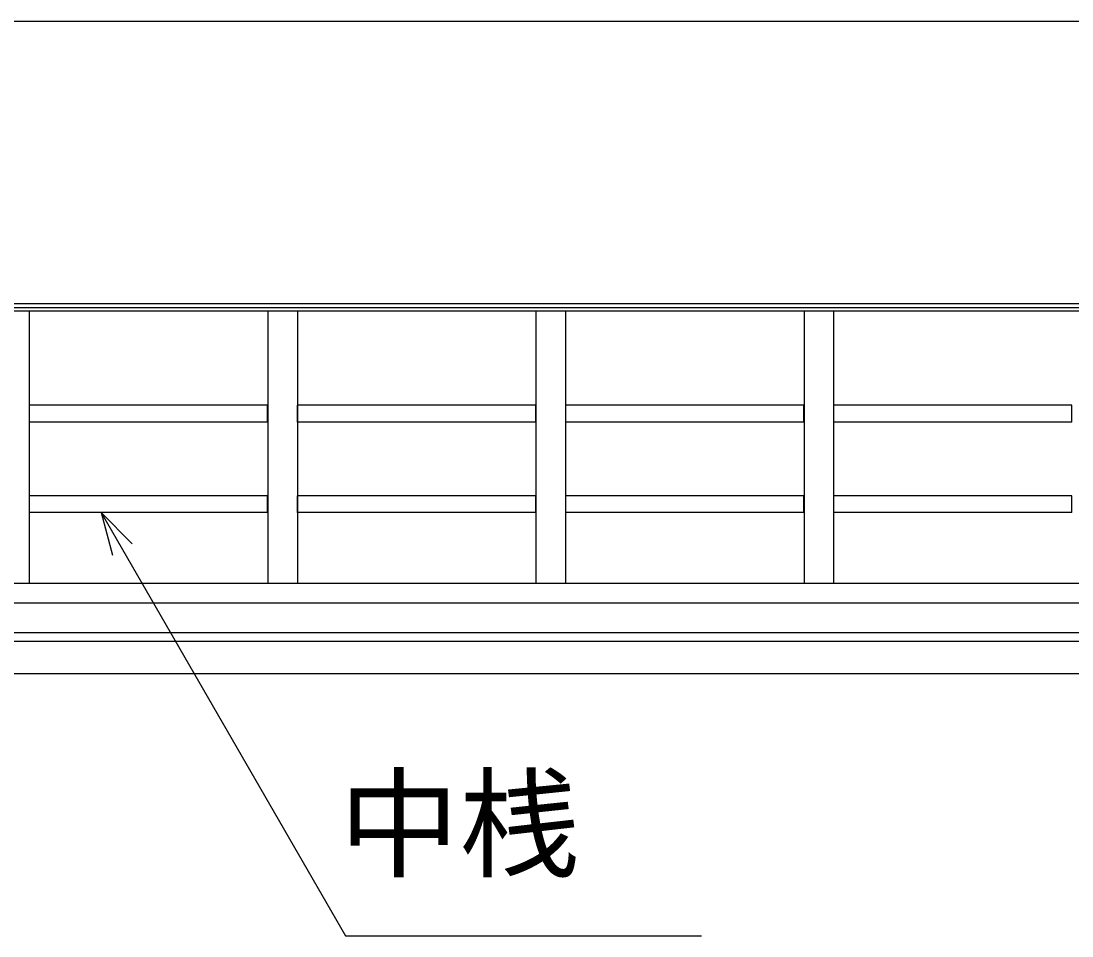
# Model space of a CAD drawing. Units: millimetres, scale not verified. Extents: x -10500 to 10500, y -15600 to 15524.
# Drawn here: x -3932 to -2148, y 10990 to 12543 of the extents above; entities that cross this region are included whole.
import ezdxf
from ezdxf.enums import TextEntityAlignment as Align

# ---------------------------------------------------------------- set-up
doc = ezdxf.new("R2010")
doc.units = ezdxf.units.MM
doc.header["$LTSCALE"] = 80
doc.layers.add('0-4_YKK_A1', color=4, linetype='Continuous')
doc.layers.add('0-5_YKK_D', color=6, linetype='Continuous')
doc.styles.add('ＭＳ ゴシック', font='')
doc.styles.get('ＭＳ ゴシック').set_extended_font_data('MS Gothic')

msp = doc.modelspace()

# ---------------------------------------------------------------- linework, layer by layer
at = {"layer": '0-4_YKK_A1'}
for p, q in [((-1181, 12062.73), (-4789.5, 12062.73)), ((-1181, 12055.79), (-4789.5, 12055.79)), ((-1181, 12050.55), (-4789.5, 12050.55)), ((-3918, 12050.55), (-3918, 11587.83)), ((-3513, 12050.55), (-3513, 11587.83)), ((-3463, 12050.55), (-3463, 11587.83)), ((-3058, 12050.55), (-3058, 11587.83)), ((-3008, 12050.55), (-3008, 11587.83)), ((-2603, 12050.55), (-2603, 11587.83)), ((-2553, 12050.55), (-2553, 11587.83)), ((-1180.5, 11587.83), (-4810.5, 11587.83)), ((-1180.5, 11554.5), (-4788, 11554.5)), ((-1180.5, 11504.5), (-4788, 11504.5)), ((-1433, 11489.5), (-4788, 11489.5)), ((-1413.4, 11434.5), (-4810.5, 11434.5))]:
    msp.add_line(p, q, dxfattribs=at)
for points in [[(-3513.5, 11862.17), (-3513.5, 11890.9), (-3917.5, 11890.9)], [(-3513.5, 11862.17), (-3917.5, 11862.17), (-3917.5, 11890.9)], [(-3058.5, 11862.17), (-3058.5, 11890.9), (-3462.5, 11890.9)], [(-3058.5, 11862.17), (-3462.5, 11862.17), (-3462.5, 11890.9)], [(-2603.5, 11862.17), (-2603.5, 11890.9), (-3007.5, 11890.9)], [(-2603.5, 11862.17), (-3007.5, 11862.17), (-3007.5, 11890.9)], [(-2148.5, 11862.17), (-2148.5, 11890.9), (-2552.5, 11890.9)], [(-2148.5, 11862.17), (-2552.5, 11862.17), (-2552.5, 11890.9)], [(-3513.5, 11708.31), (-3513.5, 11737.05), (-3917.5, 11737.05)], [(-3513.5, 11708.31), (-3917.5, 11708.31), (-3917.5, 11737.05)], [(-3058.5, 11708.31), (-3058.5, 11737.05), (-3462.5, 11737.05)], [(-3058.5, 11708.31), (-3462.5, 11708.31), (-3462.5, 11737.05)], [(-2603.5, 11708.31), (-2603.5, 11737.05), (-3007.5, 11737.05)], [(-2603.5, 11708.31), (-3007.5, 11708.31), (-3007.5, 11737.05)], [(-2148.5, 11708.31), (-2148.5, 11737.05), (-2552.5, 11737.05)], [(-2148.5, 11708.31), (-2552.5, 11708.31), (-2552.5, 11737.05)]]:
    msp.add_lwpolyline(points, dxfattribs=at)
at = {"layer": '0-5_YKK_D'}
msp.add_line((-4733, 12542.73), (-1333, 12542.73), dxfattribs=at)
for points in [[(-3743.09, 11655.61), (-3795.8, 11708.31), (-3776.5, 11636.31)], [(-3795.8, 11708.31), (-3759.8, 11645.96), (-3381, 10989.86), (-2777.12, 10989.86)]]:
    msp.add_lwpolyline(points, dxfattribs=at)

# ---------------------------------------------------------------- texts
at = {"layer": '0-5_YKK_D', "style": 'ＭＳ ゴシック'}
msp.add_text('中桟', height=149.6, dxfattribs=at).set_placement((-3392.17, 11060.43), align=Align.BOTTOM_LEFT)

doc.saveas('drawing.dxf')
